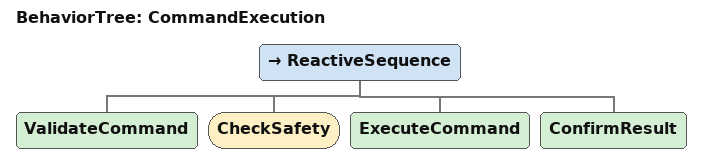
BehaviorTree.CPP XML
<root BTCPP_format="4" main_tree_to_execute="CommandExecution">
  <BehaviorTree ID="CommandExecution">
    <ReactiveSequence>
      <ValidateCommand/>
      <CheckSafety/>
      <ExecuteCommand/>
      <ConfirmResult/>
    </ReactiveSequence>
  </BehaviorTree>
</root>
